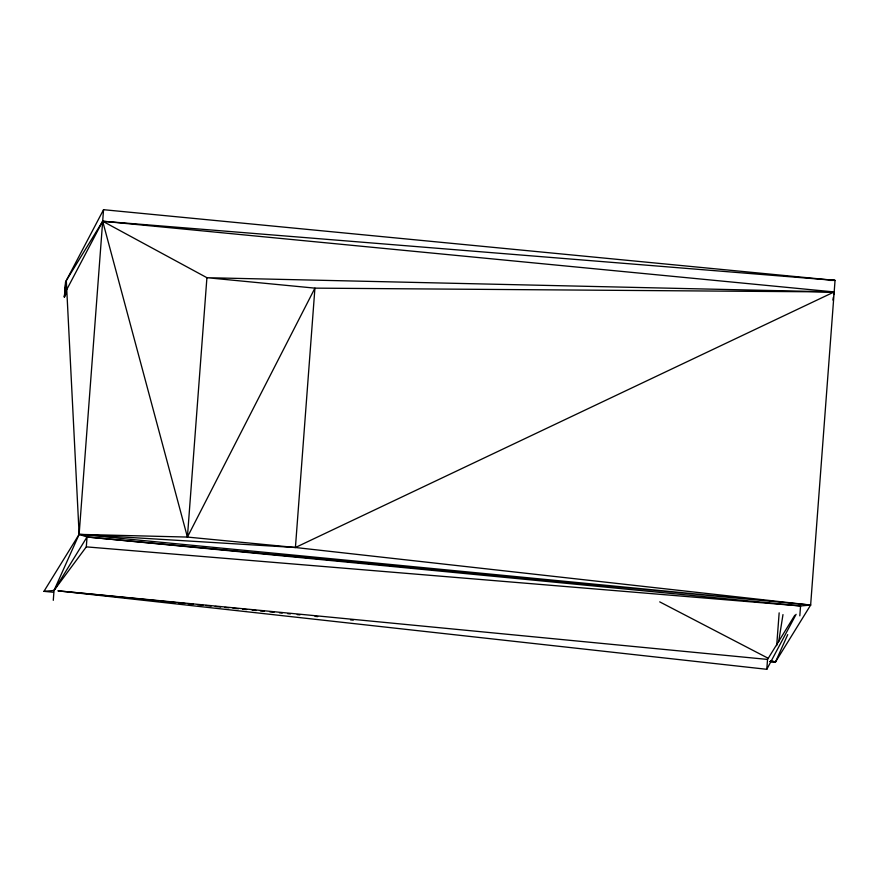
<?xml version="1.0" encoding="UTF-8"?>
<svg xmlns="http://www.w3.org/2000/svg" width="879" height="879" viewBox="0 0 879 879"><rect width="100%" height="100%" fill="white"/><g stroke="black" fill="none" stroke-linecap="round" stroke-linejoin="round"><path stroke-width="1.32" d="M65.518 282.06L64.376 297.135L66.354 293.388L66.299 280.566L103.546 209.696L835.05 280.401L810.636 605.071L775.454 662.052L769.993 661.524M53.289 600.335L54.026 590.457L79.132 534.366L103.546 209.696M86.307 546.87L800.56 605.961L810.636 605.071L295.421 547.507L187.414 537.069L79.132 534.366L43.95 591.347L54.026 590.457L86.307 546.87L87.043 536.992L79.132 534.366L66.299 280.566L102.678 221.233L835.05 280.401L829.556 280.412M833.753 294.652L834.182 291.938L314.924 288.136L187.414 537.069L206.917 277.698L102.678 221.233L66.617 289.839L66.079 283.445L64.376 297.135L65.903 281.313M295.421 547.507L314.924 288.136L206.917 277.698L834.182 291.938L295.421 547.507L79.132 534.366L810.636 605.071L87.043 536.992L54.026 590.457M767.543 659.426L58.124 590.853L766.796 669.304L767.543 659.426L794.814 615.256M776.684 645.647L779.157 612.85M799.813 615.838L800.56 605.961L87.043 536.992M778.684 641.714L782.98 614.597M832.896 300.069L833.325 297.355M769.982 661.513L775.454 662.052L787.727 634.627M766.796 669.304L796.099 614.322M834.182 291.938L102.678 221.233L187.414 537.069M43.95 591.347L53.498 592.27M58.124 590.864L157.868 600.764M160.604 601.038L175.635 602.522M178.36 602.796L185.194 603.477M187.93 603.741L193.391 604.291M197.489 604.697L202.961 605.235M205.686 605.51L211.158 606.049M215.256 606.455L220.717 607.004M224.815 607.411L228.914 607.818M233.023 608.224L238.484 608.762M242.582 609.169L246.68 609.576M252.141 610.114L256.25 610.52M260.349 610.927L264.447 611.344M269.908 611.883L274.006 612.289M279.478 612.828L282.203 613.102M287.675 613.641L290.4 613.916M297.234 614.597L299.97 614.861M315.001 616.355L317.726 616.629M350.523 619.882L353.259 620.156M770.938 660.547L775.454 662.052M659.711 601.873L768.147 658.25"/></g></svg>
